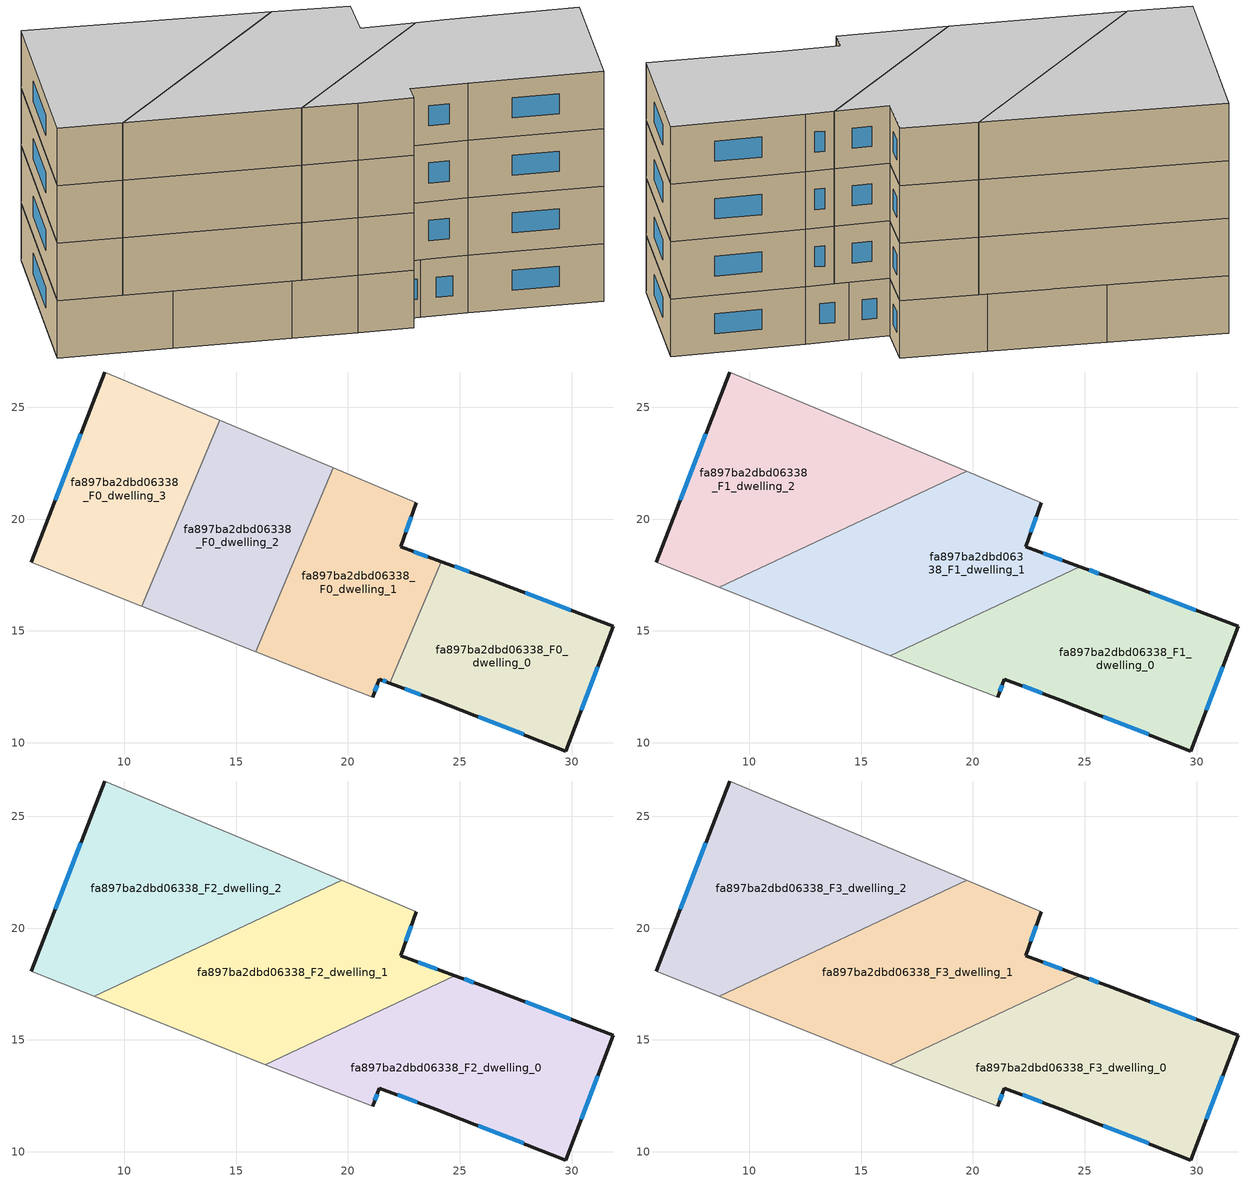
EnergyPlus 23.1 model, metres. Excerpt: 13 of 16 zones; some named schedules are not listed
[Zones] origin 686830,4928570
fa897ba2dbd06338_F0_dwelling_0
 floor ground (EU_floor_Construction): 31.86,15.21 29.75,9.63 23.93,11.91 21.88,12.67 24.16,18.11 26.04,17.42 z0
 wall outside (EU_wall_Construction): 21.88,12.67 23.93,11.91 29.75,9.63 31.86,15.21 26.04,17.42 24.16,18.11 z0:3
 wall to fa897ba2dbd06338_F0_dwelling_1 (EU_wall_Construction): 24.16,18.11 21.88,12.67 z0:3
 window (EU_Window_Construction): 22.54,12.42 23.26,12.16 / 25.43,17.65 24.77,17.88 / 29.96,15.93 27.93,16.7 / 30.43,11.45 31.17,13.4 / 25.82,11.17 27.85,10.37 z0.98:2.02
fa897ba2dbd06338_F0_dwelling_1
 floor ground (EU_floor_Construction): 23.06,20.74 22.37,18.76 24.16,18.11 21.88,12.67 21.41,12.84 21.11,12.03 18.71,12.94 15.88,14.07 19.34,22.3 z0
 wall outside (EU_wall_Construction): 21.11,12.03 21.41,12.84 21.88,12.67 / 24.16,18.11 22.37,18.76 23.06,20.74 z0:3
 wall adiabatic (EU_wall_Construction): 15.88,14.07 18.71,12.94 21.11,12.03 / 23.06,20.74 19.34,22.3 z0:3
 wall to fa897ba2dbd06338_F0_dwelling_2 (EU_wall_Construction): 19.34,22.3 15.88,14.07 z0:3
 window (EU_Window_Construction): 21.56,12.79 21.72,12.73 / 21.2,12.3 21.31,12.58 / 22.59,19.41 22.83,20.1 / 23.58,18.32 22.95,18.55 z0.98:2.02
fa897ba2dbd06338_F0_dwelling_2
 floor ground (EU_floor_Construction): 19.34,22.3 15.88,14.07 10.78,16.11 14.27,24.43 z0
 wall adiabatic (EU_wall_Construction): 19.34,22.3 14.27,24.43 / 10.78,16.11 15.88,14.07 z0:3
 wall to fa897ba2dbd06338_F0_dwelling_3 (EU_wall_Construction): 14.27,24.43 10.78,16.11 z0:3
fa897ba2dbd06338_F0_dwelling_3
 floor ground (EU_floor_Construction): 14.27,24.43 10.78,16.11 5.85,18.08 9.13,26.58 z0
 wall outside (EU_wall_Construction): 9.13,26.58 5.85,18.08 z0:3
 wall adiabatic (EU_wall_Construction): 14.27,24.43 9.13,26.58 / 5.85,18.08 10.78,16.11 z0:3
 window (EU_Window_Construction): 8.06,23.82 6.91,20.85 z0.98:2.02
fa897ba2dbd06338_F1_dwelling_0
 floor to fa897ba2dbd06338_F0_dwelling_0 (EU_floor_Construction): 31.86,15.21 29.75,9.63 23.93,11.91 21.88,12.67 23.89,17.46 24.79,17.88 26.04,17.42 z3
 floor to fa897ba2dbd06338_F0_dwelling_1 (EU_floor_Construction): 23.89,17.46 21.88,12.67 21.41,12.84 21.11,12.03 18.71,12.94 16.31,13.9 z3
 wall outside (EU_wall_Construction): 21.11,12.03 21.41,12.84 23.93,11.91 29.75,9.63 31.86,15.21 26.04,17.42 24.79,17.88 z3:6
 wall adiabatic (EU_wall_Construction): 16.31,13.9 18.71,12.94 21.11,12.03 z3:6
 wall to fa897ba2dbd06338_F1_dwelling_1 (EU_wall_Construction): 24.79,17.88 16.31,13.9 z3:6
 window (EU_Window_Construction): 22.23,12.54 23.11,12.22 / 21.2,12.3 21.31,12.58 / 25.63,17.57 25.19,17.73 / 29.96,15.93 27.93,16.7 / 30.43,11.45 31.17,13.4 / 25.82,11.17 27.85,10.37 z3.98:5.02
fa897ba2dbd06338_F1_dwelling_1
 floor to fa897ba2dbd06338_F0_dwelling_1 (EU_floor_Construction): 23.06,20.74 22.37,18.76 24.16,18.11 23.89,17.46 16.31,13.9 15.88,14.07 19.17,21.89 19.71,22.14 z3
 floor to fa897ba2dbd06338_F0_dwelling_0 (EU_floor_Construction): 24.79,17.88 23.89,17.46 24.16,18.11 z3
 floor to fa897ba2dbd06338_F0_dwelling_2 (EU_floor_Construction): 19.17,21.89 15.88,14.07 10.78,16.11 11.74,18.41 z3
 floor to fa897ba2dbd06338_F0_dwelling_3 (EU_floor_Construction): 11.74,18.41 10.78,16.11 8.66,16.96 z3
 wall outside (EU_wall_Construction): 24.79,17.88 22.37,18.76 23.06,20.74 z3:6
 wall adiabatic (EU_wall_Construction): 8.66,16.96 16.31,13.9 / 23.06,20.74 19.71,22.14 z3:6
 wall to fa897ba2dbd06338_F1_dwelling_2 (EU_wall_Construction): 19.71,22.14 8.66,16.96 z3:6
 window (EU_Window_Construction): 22.59,19.41 22.83,20.1 / 24,18.17 23.15,18.48 z3.98:5.02
fa897ba2dbd06338_F1_dwelling_2
 floor to fa897ba2dbd06338_F0_dwelling_3 (EU_floor_Construction): 14.27,24.43 11.74,18.41 8.66,16.96 5.85,18.08 9.13,26.58 z3
 floor to fa897ba2dbd06338_F0_dwelling_2 (EU_floor_Construction): 19.34,22.3 19.17,21.89 11.74,18.41 14.27,24.43 z3
 floor to fa897ba2dbd06338_F0_dwelling_1 (EU_floor_Construction): 19.71,22.14 19.17,21.89 19.34,22.3 z3
 wall outside (EU_wall_Construction): 9.13,26.58 5.85,18.08 z3:6
 wall adiabatic (EU_wall_Construction): 19.71,22.14 9.13,26.58 / 5.85,18.08 8.66,16.96 z3:6
 window (EU_Window_Construction): 8.06,23.82 6.91,20.85 z3.98:5.02
fa897ba2dbd06338_F2_dwelling_0
 floor to fa897ba2dbd06338_F1_dwelling_0 (EU_floor_Construction): 31.86,15.21 29.75,9.63 23.93,11.91 21.41,12.84 21.11,12.03 18.71,12.94 16.31,13.9 24.79,17.88 26.04,17.42 z6
 wall outside (EU_wall_Construction): 21.11,12.03 21.41,12.84 23.93,11.91 29.75,9.63 31.86,15.21 26.04,17.42 24.79,17.88 z6:9
 wall adiabatic (EU_wall_Construction): 16.31,13.9 18.71,12.94 21.11,12.03 z6:9
 wall to fa897ba2dbd06338_F2_dwelling_1 (EU_wall_Construction): 24.79,17.88 16.31,13.9 z6:9
 window (EU_Window_Construction): 22.23,12.54 23.11,12.22 / 21.2,12.3 21.31,12.58 / 25.63,17.57 25.19,17.73 / 29.96,15.93 27.93,16.7 / 30.43,11.45 31.17,13.4 / 25.82,11.17 27.85,10.37 z6.98:8.02
fa897ba2dbd06338_F2_dwelling_1
 floor to fa897ba2dbd06338_F1_dwelling_1 (EU_floor_Construction): 23.06,20.74 22.37,18.76 24.79,17.88 16.31,13.9 8.66,16.96 19.71,22.14 z6
 wall outside (EU_wall_Construction): 24.79,17.88 22.37,18.76 23.06,20.74 z6:9
 wall adiabatic (EU_wall_Construction): 8.66,16.96 16.31,13.9 / 23.06,20.74 19.71,22.14 z6:9
 wall to fa897ba2dbd06338_F2_dwelling_2 (EU_wall_Construction): 19.71,22.14 8.66,16.96 z6:9
 window (EU_Window_Construction): 22.59,19.41 22.83,20.1 / 24,18.17 23.15,18.48 z6.98:8.02
fa897ba2dbd06338_F2_dwelling_2
 floor to fa897ba2dbd06338_F1_dwelling_2 (EU_floor_Construction): 19.71,22.14 8.66,16.96 5.85,18.08 9.13,26.58 z6
 wall outside (EU_wall_Construction): 9.13,26.58 5.85,18.08 z6:9
 wall adiabatic (EU_wall_Construction): 19.71,22.14 9.13,26.58 / 5.85,18.08 8.66,16.96 z6:9
 window (EU_Window_Construction): 8.06,23.82 6.91,20.85 z6.98:8.02
fa897ba2dbd06338_F3_dwelling_0
 floor to fa897ba2dbd06338_F2_dwelling_0 (EU_floor_Construction): 31.86,15.21 29.75,9.63 23.93,11.91 21.41,12.84 21.11,12.03 18.71,12.94 16.31,13.9 24.79,17.88 26.04,17.42 z9
 wall outside (EU_wall_Construction): 21.11,12.03 21.41,12.84 23.93,11.91 29.75,9.63 31.86,15.21 26.04,17.42 24.79,17.88 z9:12
 wall adiabatic (EU_wall_Construction): 16.31,13.9 18.71,12.94 21.11,12.03 z9:12
 wall to fa897ba2dbd06338_F3_dwelling_1 (EU_wall_Construction): 24.79,17.88 16.31,13.9 z9:12
 window (EU_Window_Construction): 22.23,12.54 23.11,12.22 / 21.2,12.3 21.31,12.58 / 25.63,17.57 25.19,17.73 / 29.96,15.93 27.93,16.7 / 30.43,11.45 31.17,13.4 / 25.82,11.17 27.85,10.37 z9.98:11.02
 ceiling to fa897ba2dbd06338_F4_dwelling_0 (EU_floor_Construction): 29.75,9.63 31.86,15.21 26.04,17.42 24.79,17.88 16.31,13.9 18.71,12.94 21.11,12.03 21.41,12.84 23.93,11.91 z12
fa897ba2dbd06338_F3_dwelling_1
 floor to fa897ba2dbd06338_F2_dwelling_1 (EU_floor_Construction): 23.06,20.74 22.37,18.76 24.79,17.88 16.31,13.9 8.66,16.96 19.71,22.14 z9
 wall outside (EU_wall_Construction): 24.79,17.88 22.37,18.76 23.06,20.74 z9:12
 wall adiabatic (EU_wall_Construction): 8.66,16.96 16.31,13.9 / 23.06,20.74 19.71,22.14 z9:12
 wall to fa897ba2dbd06338_F3_dwelling_2 (EU_wall_Construction): 19.71,22.14 8.66,16.96 z9:12
 window (EU_Window_Construction): 22.59,19.41 22.83,20.1 / 24,18.17 23.15,18.48 z9.98:11.02
 ceiling to fa897ba2dbd06338_F4_dwelling_1 (EU_floor_Construction): 24.79,17.88 22.37,18.76 23.06,20.74 19.71,22.14 8.66,16.96 16.31,13.9 z12
fa897ba2dbd06338_F3_dwelling_2
 floor to fa897ba2dbd06338_F2_dwelling_2 (EU_floor_Construction): 19.71,22.14 8.66,16.96 5.85,18.08 9.13,26.58 z9
 wall outside (EU_wall_Construction): 9.13,26.58 5.85,18.08 z9:12
 wall adiabatic (EU_wall_Construction): 19.71,22.14 9.13,26.58 / 5.85,18.08 8.66,16.96 z9:12
 window (EU_Window_Construction): 8.06,23.82 6.91,20.85 z9.98:11.02
 ceiling to fa897ba2dbd06338_F4_dwelling_2 (EU_floor_Construction): 19.71,22.14 9.13,26.58 5.85,18.08 8.66,16.96 z12
[Building]
EU S2 Campaign: North Axis=0; Terrain=City; Solar Distribution=FullExterior
[Site:Location]
Bologna: Latitude=44.5; Longitude=11.25; Time Zone=1; Elevation=37
[SizingPeriod:WeatherFileDays]
AnnualSizingPeriod: Begin Month=1; Begin Day of Month=1; End Month=12; End Day of Month=31; Day of Week for Start Day=Monday; Use Weather File Daylight Saving Period=No; Use Weather File Rain and Snow Indicators=No
[MATERIAL]
EU_InternalMass_Material: Roughness=MediumRough; Thickness=0.1; Conductivity=1; Density=1800; Specific Heat=900; Thermal Absorptance=0.9; Solar Absorptance=0.7; Visible Absorptance=0.7
[MATERIAL:NOMASS] Roughness=MediumRough; Thermal Absorptance=0.9; Solar Absorptance=0.7; Visible Absorptance=0.7
Name | Thermal Resistance
EU_wall_NoMass | 0.905828
EU_floor_NoMass | 0.67114
[WINDOWMATERIAL:SIMPLEGLAZINGSYSTEM]
EU_Window_SimpleGlazing: UFactor=4.52486; Solar Heat Gain Coefficient=0.85; Visible Transmittance=0.85
[CONSTRUCTION]
EU_wall_Construction: EU_wall_NoMass
EU_floor_Construction: EU_floor_NoMass
EU_InternalMass_Construction: EU_InternalMass_Material
EU_Window_Construction: EU_Window_SimpleGlazing
[ZONE] Type=1; Multiplier=1; Ceiling Height=autocalculate; Floor Area=autocalculate; Part of Total Floor Area=Yes
Name | Volume
fa897ba2dbd06338_F0_dwelling_0 | 147.984
fa897ba2dbd06338_F1_dwelling_0; fa897ba2dbd06338_F2_dwelling_0; fa897ba2dbd06338_F3_dwelling_0 | 197.314
fa897ba2dbd06338_F0_dwelling_1 | 147.991
fa897ba2dbd06338_F1_dwelling_1; fa897ba2dbd06338_F2_dwelling_1; fa897ba2dbd06338_F3_dwelling_1 | 197.328
fa897ba2dbd06338_F0_dwelling_2 | 147.976
fa897ba2dbd06338_F1_dwelling_2; fa897ba2dbd06338_F2_dwelling_2; fa897ba2dbd06338_F3_dwelling_2 | 197.309
fa897ba2dbd06338_F0_dwelling_3 | 147.985
[INTERNALMASS] Construction=EU_InternalMass_Construction
Name | Zone or ZoneList | Surface Area
fa897ba2dbd06338_F0_dwelling_0_EU_InternalMass | fa897ba2dbd06338_F0_dwelling_0 | 49.3283
fa897ba2dbd06338_F0_dwelling_1_EU_InternalMass | fa897ba2dbd06338_F0_dwelling_1 | 49.3303
fa897ba2dbd06338_F0_dwelling_2_EU_InternalMass | fa897ba2dbd06338_F0_dwelling_2 | 49.3256
fa897ba2dbd06338_F0_dwelling_3_EU_InternalMass | fa897ba2dbd06338_F0_dwelling_3 | 49.3282
fa897ba2dbd06338_F1_dwelling_0_EU_InternalMass | fa897ba2dbd06338_F1_dwelling_0 | 65.7716
fa897ba2dbd06338_F1_dwelling_1_EU_InternalMass | fa897ba2dbd06338_F1_dwelling_1 | 65.7764
fa897ba2dbd06338_F1_dwelling_2_EU_InternalMass | fa897ba2dbd06338_F1_dwelling_2 | 65.7695
fa897ba2dbd06338_F2_dwelling_0_EU_InternalMass | fa897ba2dbd06338_F2_dwelling_0 | 65.7716
fa897ba2dbd06338_F2_dwelling_1_EU_InternalMass | fa897ba2dbd06338_F2_dwelling_1 | 65.7764
fa897ba2dbd06338_F2_dwelling_2_EU_InternalMass | fa897ba2dbd06338_F2_dwelling_2 | 65.7695
fa897ba2dbd06338_F3_dwelling_0_EU_InternalMass | fa897ba2dbd06338_F3_dwelling_0 | 65.7716
fa897ba2dbd06338_F3_dwelling_1_EU_InternalMass | fa897ba2dbd06338_F3_dwelling_1 | 65.7764
fa897ba2dbd06338_F3_dwelling_2_EU_InternalMass | fa897ba2dbd06338_F3_dwelling_2 | 65.7695
[OTHEREQUIPMENT] Fuel Type=Electricity; Design Level Calculation Method=Watts/Area; Power per Zone Floor Area=1; Fraction Latent=0; Fraction Radiant=0; Fraction Lost=0; Carbon Dioxide Generation Rate=0; EndUse Subcategory=EU_Step8_InternalGains
Name | Zone or ZoneList or Space or SpaceList | Schedule
EU_Step8_InternalGain_fa897ba2dbd06338_F0_dwelling_0_f000 | fa897ba2dbd06338_F0_dwelling_0 | EU_Step8_GainSchedule_fa897ba2dbd06338_F0_dwelling_0_f000
EU_Step8_InternalGain_fa897ba2dbd06338_F0_dwelling_1_f000 | fa897ba2dbd06338_F0_dwelling_1 | EU_Step8_GainSchedule_fa897ba2dbd06338_F0_dwelling_1_f000
EU_Step8_InternalGain_fa897ba2dbd06338_F0_dwelling_2_f000 | fa897ba2dbd06338_F0_dwelling_2 | EU_Step8_GainSchedule_fa897ba2dbd06338_F0_dwelling_2_f000
EU_Step8_InternalGain_fa897ba2dbd06338_F0_dwelling_3_f000 | fa897ba2dbd06338_F0_dwelling_3 | EU_Step8_GainSchedule_fa897ba2dbd06338_F0_dwelling_3_f000
EU_Step8_InternalGain_fa897ba2dbd06338_F1_dwelling_0_f000 | fa897ba2dbd06338_F1_dwelling_0 | EU_Step8_GainSchedule_fa897ba2dbd06338_F1_dwelling_0_f000
EU_Step8_InternalGain_fa897ba2dbd06338_F1_dwelling_1_f000 | fa897ba2dbd06338_F1_dwelling_1 | EU_Step8_GainSchedule_fa897ba2dbd06338_F1_dwelling_1_f000
EU_Step8_InternalGain_fa897ba2dbd06338_F1_dwelling_2_f000 | fa897ba2dbd06338_F1_dwelling_2 | EU_Step8_GainSchedule_fa897ba2dbd06338_F1_dwelling_2_f000
EU_Step8_InternalGain_fa897ba2dbd06338_F2_dwelling_0_f000 | fa897ba2dbd06338_F2_dwelling_0 | EU_Step8_GainSchedule_fa897ba2dbd06338_F2_dwelling_0_f000
EU_Step8_InternalGain_fa897ba2dbd06338_F2_dwelling_1_f000 | fa897ba2dbd06338_F2_dwelling_1 | EU_Step8_GainSchedule_fa897ba2dbd06338_F2_dwelling_1_f000
EU_Step8_InternalGain_fa897ba2dbd06338_F2_dwelling_2_f000 | fa897ba2dbd06338_F2_dwelling_2 | EU_Step8_GainSchedule_fa897ba2dbd06338_F2_dwelling_2_f000
EU_Step8_InternalGain_fa897ba2dbd06338_F3_dwelling_0_f000 | fa897ba2dbd06338_F3_dwelling_0 | EU_Step8_GainSchedule_fa897ba2dbd06338_F3_dwelling_0_f000
EU_Step8_InternalGain_fa897ba2dbd06338_F3_dwelling_1_f000 | fa897ba2dbd06338_F3_dwelling_1 | EU_Step8_GainSchedule_fa897ba2dbd06338_F3_dwelling_1_f000
EU_Step8_InternalGain_fa897ba2dbd06338_F3_dwelling_2_f000 | fa897ba2dbd06338_F3_dwelling_2 | EU_Step8_GainSchedule_fa897ba2dbd06338_F3_dwelling_2_f000
[ZONEVENTILATION:DESIGNFLOWRATE] Schedule=EU_AlwaysOn; Design Flow Rate Calculation Method=AirChanges/Hour; Air Changes per Hour=0.73129; Ventilation Type=Natural; Fan Pressure Rise=0; Fan Total Efficiency=1; Constant Term Coefficient=1; Temperature Term Coefficient=0; Velocity Term Coefficient=0; Velocity Squared Term Coefficient=0; Minimum Indoor Temperature=-100; Maximum Indoor Temperature=100; Delta Temperature=-100; Minimum Outdoor Temperature=-100; Maximum Outdoor Temperature=100; Maximum Wind Speed=40
Name | Zone or ZoneList or Space or SpaceList
EU_ConstantAir_fa897ba2dbd06338_F0_dwelling_0 | fa897ba2dbd06338_F0_dwelling_0
EU_ConstantAir_fa897ba2dbd06338_F0_dwelling_1 | fa897ba2dbd06338_F0_dwelling_1
EU_ConstantAir_fa897ba2dbd06338_F0_dwelling_2 | fa897ba2dbd06338_F0_dwelling_2
EU_ConstantAir_fa897ba2dbd06338_F0_dwelling_3 | fa897ba2dbd06338_F0_dwelling_3
EU_ConstantAir_fa897ba2dbd06338_F1_dwelling_0 | fa897ba2dbd06338_F1_dwelling_0
EU_ConstantAir_fa897ba2dbd06338_F1_dwelling_1 | fa897ba2dbd06338_F1_dwelling_1
EU_ConstantAir_fa897ba2dbd06338_F1_dwelling_2 | fa897ba2dbd06338_F1_dwelling_2
EU_ConstantAir_fa897ba2dbd06338_F2_dwelling_0 | fa897ba2dbd06338_F2_dwelling_0
EU_ConstantAir_fa897ba2dbd06338_F2_dwelling_1 | fa897ba2dbd06338_F2_dwelling_1
EU_ConstantAir_fa897ba2dbd06338_F2_dwelling_2 | fa897ba2dbd06338_F2_dwelling_2
EU_ConstantAir_fa897ba2dbd06338_F3_dwelling_0 | fa897ba2dbd06338_F3_dwelling_0
EU_ConstantAir_fa897ba2dbd06338_F3_dwelling_1 | fa897ba2dbd06338_F3_dwelling_1
EU_ConstantAir_fa897ba2dbd06338_F3_dwelling_2 | fa897ba2dbd06338_F3_dwelling_2
[HVACTEMPLATE:THERMOSTAT] Constant Heating Setpoint=20; Constant Cooling Setpoint=50
EU_HeatOnly_fa897ba2dbd06338_F0_dwelling_0; EU_HeatOnly_fa897ba2dbd06338_F0_dwelling_1; EU_HeatOnly_fa897ba2dbd06338_F0_dwelling_2; EU_HeatOnly_fa897ba2dbd06338_F0_dwelling_3; EU_HeatOnly_fa897ba2dbd06338_F1_dwelling_0; EU_HeatOnly_fa897ba2dbd06338_F1_dwelling_1; EU_HeatOnly_fa897ba2dbd06338_F1_dwelling_2; EU_HeatOnly_fa897ba2dbd06338_F2_dwelling_0; EU_HeatOnly_fa897ba2dbd06338_F2_dwelling_1; EU_HeatOnly_fa897ba2dbd06338_F2_dwelling_2; EU_HeatOnly_fa897ba2dbd06338_F3_dwelling_0; EU_HeatOnly_fa897ba2dbd06338_F3_dwelling_1; EU_HeatOnly_fa897ba2dbd06338_F3_dwelling_2; EU_HeatOnly_fa897ba2dbd06338_F4_dwelling_0; EU_HeatOnly_fa897ba2dbd06338_F4_dwelling_1; EU_HeatOnly_fa897ba2dbd06338_F4_dwelling_2
[HVACTEMPLATE:ZONE:IDEALLOADSAIRSYSTEM] System Availability Schedule=EU_AlwaysOn; Maximum Heating Supply Air Temperature=50; Minimum Cooling Supply Air Temperature=13; Maximum Heating Supply Air Humidity Ratio=0.0156; Minimum Cooling Supply Air Humidity Ratio=0.0077; Heating Limit=NoLimit; Cooling Limit=NoLimit; Heating Availability Schedule=EU_AlwaysOn; Cooling Availability Schedule=EU_CoolingOff; Dehumidification Control Type=ConstantSensibleHeatRatio; Cooling Sensible Heat Ratio=0.7; Dehumidification Setpoint=60; Humidification Control Type=None; Humidification Setpoint=30; Outdoor Air Method=None; Outdoor Air Flow Rate per Person=0.00944; Outdoor Air Flow Rate per Zone Floor Area=0; Outdoor Air Flow Rate per Zone=0; Demand Controlled Ventilation Type=None; Outdoor Air Economizer Type=NoEconomizer; Heat Recovery Type=None; Sensible Heat Recovery Effectiveness=0.7; Latent Heat Recovery Effectiveness=0.65
Name | Template Thermostat
fa897ba2dbd06338_F0_dwelling_0 | EU_HeatOnly_fa897ba2dbd06338_F0_dwelling_0
fa897ba2dbd06338_F0_dwelling_1 | EU_HeatOnly_fa897ba2dbd06338_F0_dwelling_1
fa897ba2dbd06338_F0_dwelling_2 | EU_HeatOnly_fa897ba2dbd06338_F0_dwelling_2
fa897ba2dbd06338_F0_dwelling_3 | EU_HeatOnly_fa897ba2dbd06338_F0_dwelling_3
fa897ba2dbd06338_F1_dwelling_0 | EU_HeatOnly_fa897ba2dbd06338_F1_dwelling_0
fa897ba2dbd06338_F1_dwelling_1 | EU_HeatOnly_fa897ba2dbd06338_F1_dwelling_1
fa897ba2dbd06338_F1_dwelling_2 | EU_HeatOnly_fa897ba2dbd06338_F1_dwelling_2
fa897ba2dbd06338_F2_dwelling_0 | EU_HeatOnly_fa897ba2dbd06338_F2_dwelling_0
fa897ba2dbd06338_F2_dwelling_1 | EU_HeatOnly_fa897ba2dbd06338_F2_dwelling_1
fa897ba2dbd06338_F2_dwelling_2 | EU_HeatOnly_fa897ba2dbd06338_F2_dwelling_2
fa897ba2dbd06338_F3_dwelling_0 | EU_HeatOnly_fa897ba2dbd06338_F3_dwelling_0
fa897ba2dbd06338_F3_dwelling_1 | EU_HeatOnly_fa897ba2dbd06338_F3_dwelling_1
fa897ba2dbd06338_F3_dwelling_2 | EU_HeatOnly_fa897ba2dbd06338_F3_dwelling_2
[SIZING:ZONE] Zone Cooling Design Supply Air Temperature Input Method=SupplyAirTemperature; Zone Cooling Design Supply Air Temperature=13; Zone Heating Design Supply Air Temperature Input Method=SupplyAirTemperature; Zone Heating Design Supply Air Temperature=50; Zone Cooling Design Supply Air Humidity Ratio=0.008; Zone Heating Design Supply Air Humidity Ratio=0.008; Cooling Design Air Flow Method=DesignDay; Cooling Design Air Flow Rate=0; Cooling Minimum Air Flow per Zone Floor Area=0.000762; Cooling Minimum Air Flow=0; Cooling Minimum Air Flow Fraction=0.2; Heating Design Air Flow Method=DesignDay; Heating Design Air Flow Rate=0; Heating Maximum Air Flow per Zone Floor Area=0.002032; Heating Maximum Air Flow=0.141576; Heating Maximum Air Flow Fraction=0.3; Account for Dedicated Outdoor Air System=No; Dedicated Outdoor Air System Control Strategy=NeutralSupplyAir; Dedicated Outdoor Air Low Setpoint Temperature for Design=autosize; Dedicated Outdoor Air High Setpoint Temperature for Design=autosize; Zone Load Sizing Method=Sensible Load Only No Latent Load; Zone Latent Cooling Design Supply Air Humidity Ratio Input Method=HumidityRatioDifference; Zone Cooling Design Supply Air Humidity Ratio Difference=0.005; Zone Latent Heating Design Supply Air Humidity Ratio Input Method=HumidityRatioDifference; Zone Humidification Design Supply Air Humidity Ratio Difference=0.005
fa897ba2dbd06338_F0_dwelling_0; fa897ba2dbd06338_F0_dwelling_1; fa897ba2dbd06338_F0_dwelling_2
